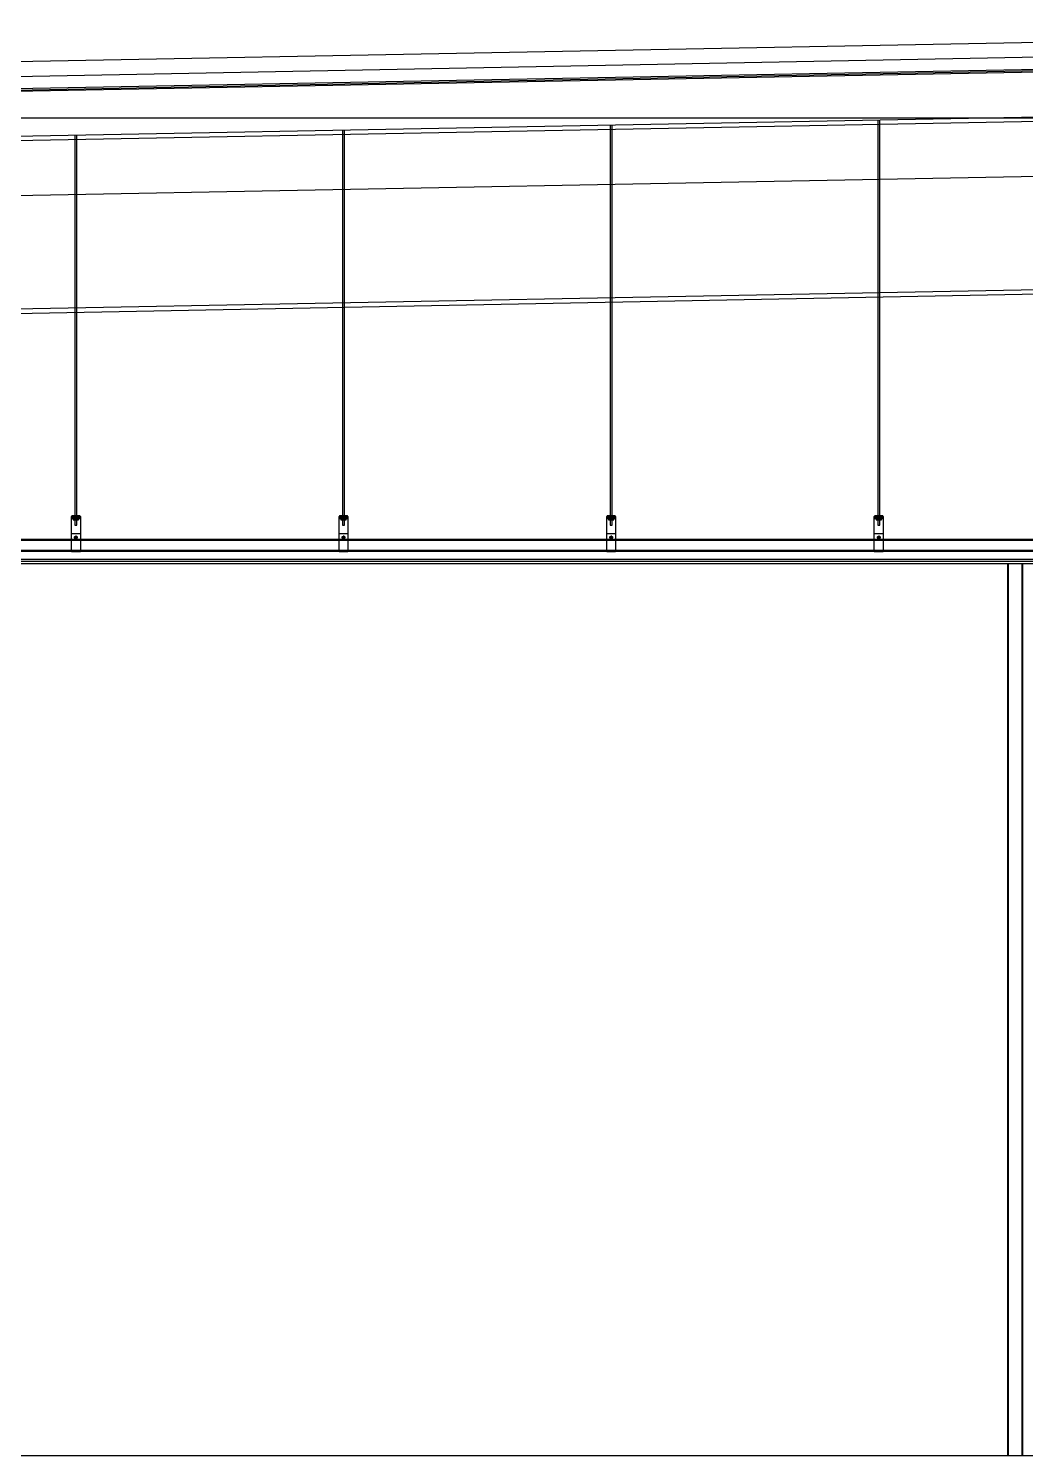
# Model space of a CAD drawing. Header units: millimetres. Extents: x 0 to 268175, y 0 to 74250.
# Drawn here: x 99843 to 103195, y 52448 to 57248 of the extents above; entities that cross this region are included whole.
import ezdxf

# ---------------------------------------------------------------- set-up
doc = ezdxf.new("R2010")
doc.units = ezdxf.units.MM
doc.header["$LTSCALE"] = 200
doc.linetypes.add('CEN-GAUN', pattern=[32.2, 30, -1, 0.2, -1])
doc.layers.add('1 CEN', color=15, linetype='CEN-GAUN')
doc.layers.add('BA', color=9, linetype='Continuous')

msp = doc.modelspace()

# ---------------------------------------------------------------- linework, layer by layer
at = {"layer": '1 CEN'}
for p, q in [((92396.9, 56948.2), (120685.2, 56948.2)), ((93759, 52448.2), (120685.2, 52448.2))]:
    msp.add_line(p, q, dxfattribs=at)
at = {"layer": 'BA'}
for p, q in [((105685.2, 57248.2), (95155.1, 57048.1)), ((95161.1, 56958.2), (105685.1, 57158.2)), ((105685.1, 57148.2), (95161.2, 56948.2)), ((105685.1, 57148.2), (95161.2, 56948.2)), ((95162.6, 56798.2), (105685, 56998.2)), ((95162.6, 56798.2), (105685, 56998.2)), ((95162.8, 56783.2), (105510.2, 56979.9)), ((102698.6, 56941.4), (102698.6, 55578.1)), ((102705.3, 55578.1), (102705.3, 56941.6)), ((99998.6, 56890.1), (99998.6, 55578.1)), ((100005.3, 55578.1), (100005.3, 56890.3)), ((100898.6, 56907.2), (100898.6, 55578.1)), ((100905.3, 55578.1), (100905.3, 56907.4)), ((101798.6, 56924.3), (101798.6, 55578.1)), ((101805.3, 55578.1), (101805.3, 56924.5)), ((95164.5, 56598.2), (105684.8, 56798.1)), ((95168.1, 56217.2), (105510.2, 56413.8)), ((95168.3, 56202.2), (105510.2, 56398.8)), ((99988.3, 55609.3), (99987, 55607.3)), ((99987, 55607.3), (99987, 55602.3)), ((99987, 55607.3), (100017, 55607.3)), ((99987, 55488.2), (99987, 55607.3)), ((99987, 55602.3), (99988.3, 55600.3)), ((100017, 55602.3), (99987, 55602.3)), ((100015.7, 55609.3), (99988.3, 55609.3)), ((99988.3, 55600.3), (100015.7, 55600.3)), ((99993.3, 55600.3), (99993.3, 55595.2)), ((99993.3, 55595.2), (100010.8, 55595.2)), ((100010.8, 55595.2), (100010.8, 55600.3)), ((100017, 55607.3), (100015.7, 55609.3)), ((100015.7, 55600.3), (100017, 55602.3)), ((100017, 55607.3), (100017, 55488.2)), ((100888.3, 55609.3), (100887, 55607.3)), ((100887, 55607.3), (100887, 55602.3)), ((100887, 55607.3), (100917, 55607.3)), ((100887, 55488.2), (100887, 55607.3)), ((100887, 55602.3), (100888.3, 55600.3)), ((100917, 55602.3), (100887, 55602.3)), ((100915.7, 55609.3), (100888.3, 55609.3)), ((100888.3, 55600.3), (100915.7, 55600.3)), ((100893.3, 55600.3), (100893.3, 55595.2)), ((100893.3, 55595.2), (100910.8, 55595.2)), ((100910.8, 55595.2), (100910.8, 55600.3)), ((100917, 55607.3), (100915.7, 55609.3)), ((100915.7, 55600.3), (100917, 55602.3)), ((100917, 55607.3), (100917, 55488.2)), ((101788.3, 55609.3), (101787, 55607.3)), ((101787, 55607.3), (101787, 55602.3)), ((101787, 55607.3), (101817, 55607.3)), ((101787, 55488.2), (101787, 55607.3)), ((101787, 55602.3), (101788.3, 55600.3)), ((101817, 55602.3), (101787, 55602.3)), ((101815.7, 55609.3), (101788.3, 55609.3)), ((101788.3, 55600.3), (101815.7, 55600.3)), ((101793.3, 55600.3), (101793.3, 55595.2)), ((101793.3, 55595.2), (101810.8, 55595.2)), ((101810.8, 55595.2), (101810.8, 55600.3)), ((101817, 55607.3), (101815.7, 55609.3)), ((101815.7, 55600.3), (101817, 55602.3)), ((101817, 55607.3), (101817, 55488.2)), ((102688.3, 55609.3), (102687, 55607.3)), ((102687, 55607.3), (102687, 55602.3)), ((102687, 55607.3), (102717, 55607.3)), ((102687, 55488.2), (102687, 55607.3)), ((102687, 55602.3), (102688.3, 55600.3)), ((102717, 55602.3), (102687, 55602.3)), ((102715.7, 55609.3), (102688.3, 55609.3)), ((102688.3, 55600.3), (102715.7, 55600.3)), ((102693.3, 55600.3), (102693.3, 55595.2)), ((102693.3, 55595.2), (102710.8, 55595.2)), ((102710.8, 55595.2), (102710.8, 55600.3)), ((102717, 55607.3), (102715.7, 55609.3)), ((102715.7, 55600.3), (102717, 55602.3)), ((102717, 55607.3), (102717, 55488.2)), ((100017, 55548.2), (99987, 55548.2)), ((100008.9, 55536.2), (99995.1, 55536.2)), ((99998.6, 55578.1), (100005.3, 55578.1)), ((100002, 55542.4), (100002, 55530)), ((100917, 55548.2), (100887, 55548.2)), ((100908.9, 55536.2), (100895.1, 55536.2)), ((100898.6, 55578.1), (100905.3, 55578.1)), ((100902, 55542.4), (100902, 55530)), ((101817, 55548.2), (101787, 55548.2)), ((101808.9, 55536.2), (101795.1, 55536.2)), ((101798.6, 55578.1), (101805.3, 55578.1)), ((101802, 55542.4), (101802, 55530)), ((102717, 55548.2), (102687, 55548.2)), ((102708.9, 55536.2), (102695.1, 55536.2)), ((102698.6, 55578.1), (102705.3, 55578.1)), ((102702, 55542.4), (102702, 55530)), ((95003.2, 55530.2), (115849.2, 55530.2)), ((95003.2, 55527.2), (115849.2, 55527.2)), ((95003.2, 55493.2), (115849.2, 55493.2)), ((95003.2, 55490.2), (115849.2, 55490.2)), ((100017, 55488.2), (99987, 55488.2)), ((100917, 55488.2), (100887, 55488.2)), ((101817, 55488.2), (101787, 55488.2)), ((102717, 55488.2), (102687, 55488.2)), ((95013.2, 55463.2), (115839.2, 55463.2)), ((95013.2, 55456.2), (115839.2, 55456.2)), ((95013.2, 55448.2), (115839.2, 55448.2)), ((103135.2, 55448.2), (103135.2, 52448.2)), ((103136.8, 55448.2), (103136.8, 52448.2)), ((103183.6, 55448.2), (103183.6, 52448.2)), ((103185.2, 55448.2), (103185.2, 52448.2)), ((94385.2, 52448.2), (115920.2, 52448.2))]:
    msp.add_line(p, q, dxfattribs=at)
at = {"layer": 'BA', "ltscale": 0.3}
msp.add_line((105686.2, 57198.2), (94745.2, 56990.3), dxfattribs=at)
at = {"layer": 'BA', "ltscale": 0.7}
msp.add_line((95161.1, 56953.2), (105685.1, 57153.2), dxfattribs=at)
at = {"layer": 'BA'}
for centre, radius in [((100002, 55536.2), 4.25), ((100002, 55536.2), 3.25), ((100902, 55536.2), 4.25), ((100902, 55536.2), 3.25), ((101802, 55536.2), 4.25), ((101802, 55536.2), 3.25), ((102702, 55536.2), 4.25), ((102702, 55536.2), 3.25)]:
    msp.add_circle(centre, radius, dxfattribs=at)

doc.saveas('drawing.dxf')
